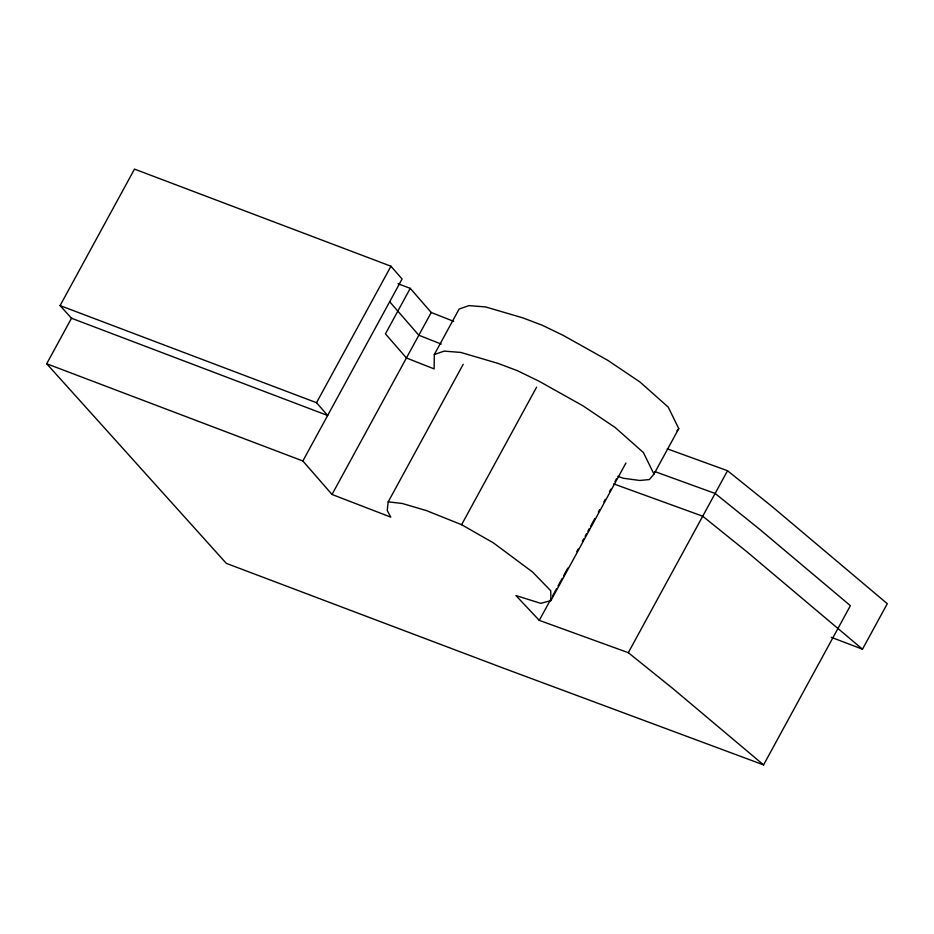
<?xml version="1.0" encoding="UTF-8"?>
<svg xmlns="http://www.w3.org/2000/svg" width="934" height="934" viewBox="0 0 934 934"><rect width="100%" height="100%" fill="white"/><g stroke="black" fill="none" stroke-linecap="round" stroke-linejoin="round"><path stroke-width="1.4" d="M617.899 476.328L623.247 478.243L639.837 480.473L649.375 479.551L653.975 474.098L678.773 428.613L668.195 407.072L639.965 381.994L607.836 360.372L563.365 335.458L542.234 325.23L522.842 317.887L485.587 306.936L468.961 305.616L459.096 309.072L434.298 354.57L434.135 368.907L406.418 357.979L385.438 333.847L410.248 288.349L398.036 283.773M463.206 364.283L388.205 501.862L387.213 510.478L390.786 517.132L332.014 494.471L302.861 460.976L46.7 363.746L71.708 317.887M60.091 305.593L316.533 402.706L327.659 415.49L71.509 318.249L60.091 305.593L134.496 169.101L390.949 266.225L402.075 278.997L302.861 460.976M316.533 402.706L390.949 266.225M332.014 494.471L431.228 312.493L410.248 288.349M388.205 501.862L402.157 503.461L426.464 510.606L461.606 524.698L536.618 387.131M654.862 471.588L715.129 493.456L759.832 529.45L850.384 605.664L763.568 764.899L673.029 688.685L628.313 652.691L539.28 620.374L551.095 598.717M552.484 596.172L556.652 588.525M558.042 585.98L562.21 578.344M563.599 575.788L567.755 568.152M576.792 551.585L578.181 549.04M582.349 541.393L583.738 538.848M585.128 536.303L586.517 533.758M587.906 531.212L589.296 528.656M590.685 526.111L594.853 518.463M598.32 512.101L599.71 509.555M603.878 501.908L605.267 499.363M609.435 491.716L610.824 489.171M614.992 481.524L616.452 478.838M539.28 620.374L515.918 595.542L540.809 603.352L550.908 600.597L625.92 463.031M628.313 652.691L727.528 470.713L667.261 448.834M831.225 637.303L862.491 649.188L887.3 603.703L772.243 506.707L727.528 470.713M676.94 430.784L678.773 428.613M434.298 354.57L444.152 351.114L460.777 352.433L498.032 363.384L517.436 370.716L538.556 380.955L583.026 405.858L615.156 427.492L643.398 452.558L653.975 474.098M613.696 483.894L702.73 516.21L747.434 552.204L862.491 649.188M763.568 764.899L502.831 667.938L226.308 563.365L46.7 363.746M431.228 312.493L453.667 321.331M441.257 344.074L418.829 335.236L389.676 301.752M461.606 524.698L493.35 542.852L532.532 571.982L550.745 590.743L550.908 600.597"/></g></svg>
